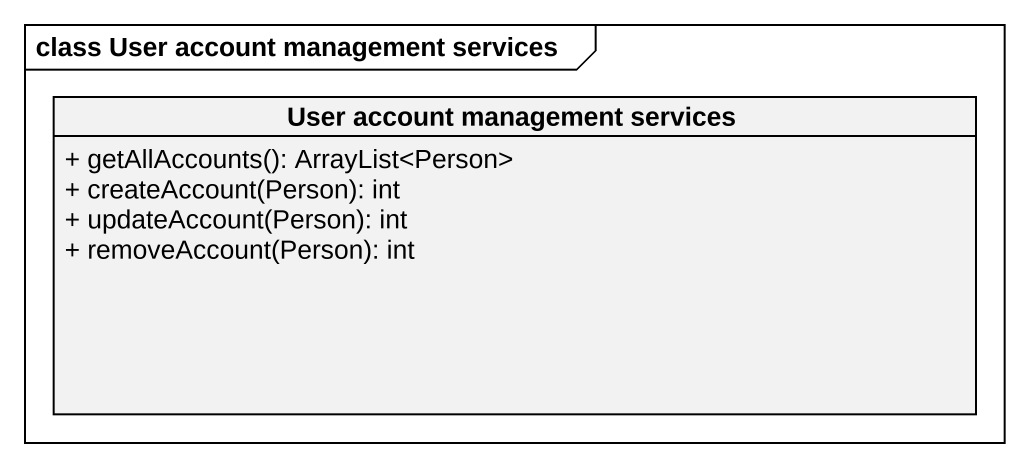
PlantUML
@startuml
mainframe class User account management services
hide circle
hide empty members
skinparam classAttributeIconSize 0
class "User account management services" as User_account_management {
  + getAllAccounts(): ArrayList<Person>
  + createAccount(Person): int
  + updateAccount(Person): int
  + removeAccount(Person): int
}
@enduml
